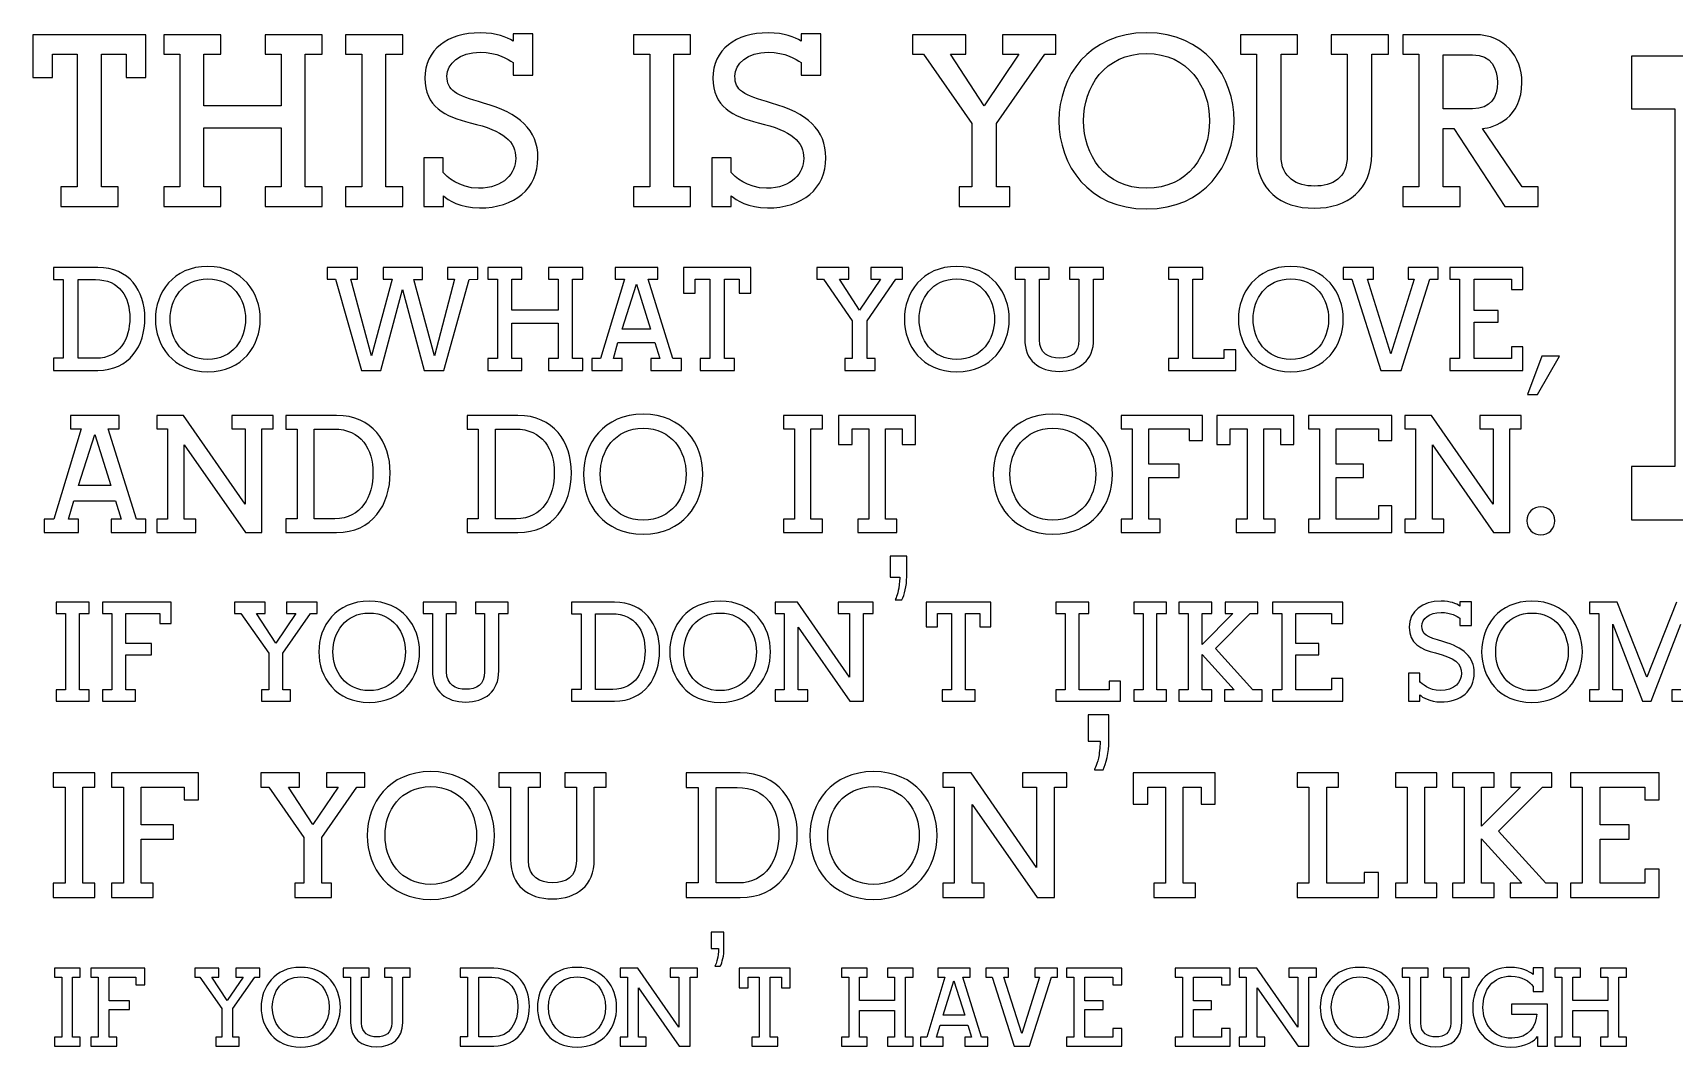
# Model space of a CAD drawing. Extents: x 11 to 200, y 17 to 278.
# Drawn here: x 10.9 to 112.2, y 214.9 to 277.5 of the extents above; entities that cross this region are included whole.
import ezdxf

# ---------------------------------------------------------------- set-up
doc = ezdxf.new("R2010")
doc.units = 0
doc.layers.add('Ebene_1', color=7, linetype='CONTINUOUS')

msp = doc.modelspace()

# ---------------------------------------------------------------- linework, layer by layer
at = {"layer": 'Ebene_1', "color": 7}
for points in [[(40.573091, 275.698622), (40.573091, 274.926885), (41.789998, 274.926885), (41.789998, 277.480326), (40.573091, 277.480326), (40.573091, 277.019986)], [(58.337252, 275.698622), (58.337252, 274.926885), (59.553524, 274.926885), (59.553524, 277.480326), (58.337252, 277.480326), (58.337252, 277.019986)], [(16.211168, 268.03837), (15.186797, 268.03837), (15.186797, 276.218581), (16.701173, 276.218581), (16.701173, 274.778048), (17.903994, 274.778048), (17.903994, 277.420742), (10.940824, 277.420742), (10.940824, 274.778048), (12.158704, 274.778048), (12.158704, 276.218581), (13.672586, 276.218581), (13.672586, 268.03837), (12.677848, 268.03837), (12.677848, 266.82111), (16.211168, 266.82111), (16.211168, 268.03837), (16.211168, 268.03837)], [(27.746437, 268.03837), (27.746437, 276.218581), (28.800442, 276.218581), (28.800442, 277.420742), (25.26679, 277.420742), (25.26679, 276.218581), (26.261204, 276.218581), (26.261204, 273.026436), (21.496414, 273.026436), (21.496414, 276.218581), (22.53568, 276.218581), (22.53568, 277.420742), (19.016933, 277.420742), (19.016933, 276.218581), (20.011347, 276.218581), (20.011347, 268.03837), (19.016933, 268.03837), (19.016933, 266.82111), (22.53568, 266.82111), (22.53568, 268.03837), (21.496414, 268.03837), (21.496414, 271.675156), (26.261204, 271.675156), (26.261204, 268.03837), (25.26679, 268.03837), (25.26679, 266.82111), (28.800442, 266.82111), (28.800442, 268.03837), (27.746437, 268.03837), (27.746437, 268.03837)], [(32.719623, 268.03837), (32.719623, 276.218581), (33.758906, 276.218581), (33.758906, 277.420742), (30.225262, 277.420742), (30.225262, 276.218581), (31.235226, 276.218581), (31.235226, 268.03837), (30.225262, 268.03837), (30.225262, 266.82111), (33.758906, 266.82111), (33.758906, 268.03837), (32.719623, 268.03837), (32.719623, 268.03837)], [(50.483148, 268.03837), (50.483148, 276.218581), (51.523067, 276.218581), (51.523067, 277.420742), (47.988939, 277.420742), (47.988939, 276.218581), (48.998765, 276.218581), (48.998765, 268.03837), (47.988939, 268.03837), (47.988939, 266.82111), (51.523067, 266.82111), (51.523067, 268.03837), (50.483148, 268.03837), (50.483148, 268.03837)], [(68.869961, 268.03837), (68.084255, 268.03837), (68.084255, 266.82111), (71.216322, 266.82111), (71.216322, 268.03837), (70.384613, 268.03837), (70.384613, 271.942808), (73.368196, 276.218581), (74.051385, 276.218581), (74.051385, 277.420742), (70.770516, 277.420742), (70.770516, 276.218581), (71.764609, 276.218581), (69.627446, 273.026436), (67.549232, 276.218581), (68.499298, 276.218581), (68.499298, 277.420742), (65.202519, 277.420742), (65.202519, 276.218581), (65.886202, 276.218581), (68.869961, 271.942808), (68.869961, 268.03837), (68.869961, 268.03837)], [(87.945785, 269.967711), (87.945785, 276.218581), (88.969828, 276.218581), (88.969828, 277.420742), (85.435877, 277.420742), (85.435877, 276.218581), (86.430781, 276.218581), (86.430781, 270.057458)], [(93.541793, 276.218581), (94.566965, 276.218581), (94.566965, 277.420742), (91.033649, 277.420742), (91.033649, 276.218581), (92.028059, 276.218581), (92.028059, 269.967711)], [(99.926048, 277.420742), (95.457094, 277.420742), (95.457094, 276.218581), (96.451998, 276.218581), (96.451998, 268.03837), (95.457094, 268.03837), (95.457094, 266.82111), (98.990093, 266.82111), (98.990093, 268.03837), (97.952115, 268.03837), (97.952115, 271.630424)], [(93.541793, 270.057458), (93.541793, 276.218581), (93.541793, 276.218581)], [(99.762994, 272.848318), (97.952115, 272.848318), (97.952115, 276.18863), (99.762994, 276.18863)], [(124.94152, 250.776953), (116.32778, 250.776953), (116.32778, 272.848812), (119.052812, 272.848812), (119.052812, 276.09398), (109.559421, 276.094156), (109.559421, 272.848812), (112.242402, 272.848812), (112.242402, 250.776953), (109.559421, 250.776953), (109.559421, 247.492133), (128.225528, 247.492133), (128.225528, 253.220715), (124.94152, 253.220715), (124.94152, 250.776953), (124.94152, 250.776953)], [(97.952115, 271.630424), (98.605001, 271.630424), (101.752131, 266.82111), (103.816446, 266.82111), (103.816446, 268.03837), (102.820378, 268.03837), (100.371183, 271.630424)], [(36.252975, 268.928499), (36.252975, 269.819897), (35.065701, 269.819897), (35.065701, 266.82111), (36.267192, 266.82111), (36.267192, 267.489095)], [(54.016818, 268.928499), (54.016818, 269.819897), (52.829191, 269.819897), (52.829191, 266.82111), (54.031387, 266.82111), (54.031387, 267.489095)], [(14.951374, 263.051574), (12.206837, 263.051574), (12.206837, 262.314021), (12.81062, 262.314021), (12.81062, 257.45493), (12.206837, 257.45493), (12.206837, 256.709194), (12.206837, 256.709194)], [(13.734308, 262.314021), (14.800752, 262.314021)], [(14.853637, 257.45493), (13.734308, 257.45493), (13.734308, 262.314021), (13.734308, 262.314021)], [(33.10274, 262.332013), (31.832137, 257.605531), (30.562189, 262.332013), (30.962144, 262.332013), (30.962144, 263.051574), (29.095622, 263.051574), (29.095622, 262.332013), (29.62082, 262.332013), (31.210997, 256.709194), (32.409722, 256.709194), (33.751216, 261.692215), (35.093041, 256.709194), (36.292239, 256.709194), (37.864393, 262.323017), (38.38848, 262.332013), (38.38848, 263.051574), (36.514736, 263.051574), (36.514736, 262.332013), (36.958248, 262.332013), (35.72402, 257.605531), (34.444389, 262.323017), (34.986785, 262.323017), (34.986785, 263.051574), (32.552322, 263.051574), (32.552322, 262.332013), (33.10274, 262.332013), (33.10274, 262.332013)], [(44.234431, 257.436445), (44.234431, 262.332013), (44.864598, 262.332013), (44.864598, 263.051574), (42.749871, 263.051574), (42.749871, 262.332013), (43.345607, 262.332013), (43.345607, 260.421474), (40.49421, 260.421474), (40.49421, 262.332013), (41.11517, 262.332013), (41.11517, 263.051574), (39.011238, 263.051574), (39.011238, 262.332013), (39.605845, 262.332013), (39.605845, 257.436445), (39.011238, 257.436445), (39.011238, 256.709194), (41.11517, 256.709194), (41.11517, 257.436445), (40.49421, 257.436445), (40.49421, 259.613507), (43.345607, 259.613507), (43.345607, 257.436445), (42.749871, 257.436445), (42.749871, 256.709194), (44.864598, 256.709194), (44.864598, 257.436445), (44.234431, 257.436445), (44.234431, 257.436445)], [(50.434677, 257.436445), (48.898047, 262.332013), (49.493007, 262.332013), (49.493007, 263.051574), (46.863895, 263.051574), (46.863895, 262.332013), (47.449013, 262.332013), (45.95708, 257.436445), (45.432993, 257.436445), (45.432993, 256.709194), (47.2982, 256.709194), (47.2982, 257.436445), (46.757004, 257.436445), (47.040531, 258.423305), (49.305858, 258.423305), (49.617079, 257.436445), (49.07553, 257.436445), (49.07553, 256.709194), (50.950085, 256.709194), (50.950085, 257.436445), (50.434677, 257.436445), (50.434677, 257.436445)], [(54.227849, 257.436445), (53.615039, 257.436445), (53.615039, 262.332013), (54.521078, 262.332013), (54.521078, 261.470388), (55.240745, 261.470388), (55.240745, 263.051574), (51.074333, 263.051574), (51.074333, 261.470388), (51.803701, 261.470388), (51.803701, 262.332013), (52.708859, 262.332013), (52.708859, 257.436445), (52.114075, 257.436445), (52.114075, 256.709194), (54.227849, 256.709194), (54.227849, 257.436445), (54.227849, 257.436445)], [(61.497788, 257.436445), (61.026477, 257.436445), (61.026477, 256.709194), (62.901032, 256.709194), (62.901032, 257.436445), (62.40351, 257.436445), (62.40351, 259.773139), (64.188177, 262.332013), (64.597258, 262.332013), (64.597258, 263.051574), (62.634473, 263.051574), (62.634473, 262.332013), (63.230068, 262.332013), (61.950508, 260.421474), (60.706225, 262.332013), (61.274797, 262.332013), (61.274797, 263.051574), (59.302699, 263.051574), (59.302699, 262.332013), (59.711498, 262.332013), (61.497788, 259.773139), (61.497788, 257.436445), (61.497788, 257.436445)], [(73.038137, 258.59211), (73.038137, 262.332013), (73.650771, 262.332013), (73.650771, 263.051574), (71.536397, 263.051574), (71.536397, 262.332013), (72.132309, 262.332013), (72.132309, 258.645309)], [(76.386633, 262.332013), (77.001066, 262.332013), (77.001066, 263.051574), (74.886516, 263.051574), (74.886516, 262.332013), (75.480946, 262.332013), (75.480946, 258.59211)], [(76.386633, 258.645309), (76.386633, 262.332013), (76.386633, 262.332013)], [(84.420688, 257.436445), (82.510114, 257.436445), (82.510114, 262.332013), (83.115022, 262.332013), (83.115022, 263.051574), (81.00901, 263.051574), (81.00901, 262.332013), (81.604428, 262.332013), (81.604428, 257.436445), (81.00901, 257.436445), (81.00901, 256.709194), (85.148857, 256.709194), (85.148857, 257.979158), (84.420688, 257.979158), (84.420688, 257.436445), (84.420688, 257.436445)], [(96.165825, 262.332013), (94.726103, 257.739446), (93.278868, 262.332013), (93.651648, 262.332013), (93.651648, 263.051574), (91.786088, 263.051574), (91.786088, 262.332013), (92.310175, 262.332013), (94.104615, 256.709194), (95.348086, 256.709194), (97.133529, 262.332013), (97.649079, 262.332013), (97.649079, 263.051574), (95.78419, 263.051574), (95.78419, 262.332013), (96.165825, 262.332013), (96.165825, 262.332013)], [(98.369451, 256.709194), (102.872271, 256.709194), (102.872271, 258.156288), (102.154051, 258.156288), (102.154051, 257.436445), (99.870062, 257.436445), (99.870062, 259.683922), (101.345131, 259.683922), (101.345131, 260.404259), (99.870062, 260.404259), (99.870062, 262.332013), (102.154051, 262.332013), (102.154051, 261.692215), (102.872271, 261.692215), (102.872271, 263.051574), (98.369451, 263.051574), (98.369451, 262.332013), (98.964516, 262.332013), (98.964516, 257.436445), (98.369451, 257.436445), (98.369451, 256.709194), (98.369451, 256.709194)], [(49.048507, 259.249088), (47.2982, 259.249088), (48.177534, 262.020969), (49.048507, 259.249088), (49.048507, 259.249088)], [(104.025043, 257.583906), (103.149766, 255.210876), (103.770267, 255.210876), (105.116361, 257.583906), (104.025043, 257.583906)], [(12.206837, 256.709194), (14.951374, 256.709194)], [(17.332462, 247.53108), (15.581188, 253.107297), (16.259464, 253.107297), (16.259464, 253.927012), (13.263953, 253.927012), (13.263953, 253.107297), (13.931589, 253.107297), (12.23156, 247.53108), (11.63514, 247.53108), (11.63514, 246.702087), (13.759684, 246.702087), (13.759684, 247.53108), (13.142474, 247.53108), (13.466469, 248.654854), (16.046305, 248.654854), (16.400751, 247.53108), (15.784036, 247.53108), (15.784036, 246.702087), (17.918726, 246.702087), (17.918726, 247.53108), (17.332462, 247.53108), (17.332462, 247.53108)], [(20.99577, 247.53108), (20.286552, 247.53108), (20.286552, 252.104985), (24.061352, 246.702087), (25.073609, 246.702087), (25.073609, 253.107297), (25.771368, 253.107297), (25.771368, 253.927012), (23.211666, 253.927012), (23.211666, 253.107297), (24.031063, 253.107297), (24.031063, 248.4525), (20.236126, 253.927012), (18.596839, 253.927012), (18.596839, 253.107297), (19.254649, 253.107297), (19.254649, 247.53108), (18.596839, 247.53108), (18.596839, 246.702087), (20.99577, 246.702087), (20.99577, 247.53108), (20.99577, 247.53108)], [(29.677469, 253.927012), (26.550492, 253.927012), (26.550492, 253.086801), (27.238917, 253.086801), (27.238917, 247.551894), (26.550492, 247.551894), (26.550492, 246.702087), (26.550492, 246.702087)], [(40.862863, 253.927012), (37.735911, 253.927012), (37.735911, 253.086801), (38.423017, 253.086801), (38.423017, 247.551894), (37.735911, 247.551894), (37.735911, 246.702087), (37.735911, 246.702087)], [(58.947945, 247.53108), (58.947945, 253.107297), (59.656958, 253.107297), (59.656958, 253.927012), (57.247909, 253.927012), (57.247909, 253.107297), (57.936814, 253.107297), (57.936814, 247.53108), (57.247909, 247.53108), (57.247909, 246.702087), (59.656958, 246.702087), (59.656958, 247.53108), (58.947945, 247.53108), (58.947945, 247.53108)], [(64.240529, 247.53108), (63.542629, 247.53108), (63.542629, 253.107297), (64.574363, 253.107297), (64.574363, 252.125622), (65.394077, 252.125622), (65.394077, 253.927012), (60.648264, 253.927012), (60.648264, 252.125622), (61.477856, 252.125622), (61.477856, 253.107297), (62.509872, 253.107297), (62.509872, 247.53108), (61.832256, 247.53108), (61.832256, 246.702087), (64.240529, 246.702087), (64.240529, 247.53108), (64.240529, 247.53108)], [(78.076333, 246.702087), (80.484782, 246.702087), (80.484782, 247.53108), (79.785541, 247.53108), (79.785541, 250.091823), (81.668457, 250.091823), (81.668457, 250.911502), (79.785541, 250.911502), (79.785541, 253.107297), (82.275517, 253.107297), (82.275517, 252.378564), (83.105533, 252.378564), (83.105533, 253.927012), (78.076333, 253.927012), (78.076333, 253.107297), (78.754301, 253.107297), (78.754301, 247.53108), (78.076333, 247.53108), (78.076333, 246.702087), (78.076333, 246.702087)], [(87.577943, 247.53108), (86.879514, 247.53108), (86.879514, 253.107297), (87.911918, 253.107297), (87.911918, 252.125622), (88.731985, 252.125622), (88.731985, 253.927012), (83.986031, 253.927012), (83.986031, 252.125622), (84.815376, 252.125622), (84.815376, 253.107297), (85.847921, 253.107297), (85.847921, 247.53108), (85.169494, 247.53108), (85.169494, 246.702087), (87.577943, 246.702087), (87.577943, 247.53108), (87.577943, 247.53108)], [(89.642223, 246.702087), (94.772917, 246.702087), (94.772917, 248.350689), (93.953343, 248.350689), (93.953343, 247.53108), (91.352066, 247.53108), (91.352066, 250.091823), (93.032135, 250.091823), (93.032135, 250.911502), (91.352066, 250.911502), (91.352066, 253.107297), (93.953343, 253.107297), (93.953343, 252.378564), (94.772917, 252.378564), (94.772917, 253.927012), (89.642223, 253.927012), (89.642223, 253.107297), (90.320191, 253.107297), (90.320191, 247.53108), (89.642223, 247.53108), (89.642223, 246.702087), (89.642223, 246.702087)], [(97.990462, 247.53108), (97.282543, 247.53108), (97.282543, 252.104985), (101.057018, 246.702087), (102.069243, 246.702087), (102.069243, 253.107297), (102.767002, 253.107297), (102.767002, 253.927012), (100.206506, 253.927012), (100.206506, 253.107297), (101.025762, 253.107297), (101.025762, 248.4525), (97.23146, 253.927012), (95.59249, 253.927012), (95.59249, 253.107297), (96.249786, 253.107297), (96.249786, 247.53108), (95.59249, 247.53108), (95.59249, 246.702087), (97.990462, 246.702087), (97.990462, 247.53108), (97.990462, 247.53108)], [(15.753746, 249.595747), (13.759684, 249.595747), (14.761135, 252.753002), (15.753746, 249.595747), (15.753746, 249.595747)], [(28.291119, 253.086801), (29.505729, 253.086801)], [(29.565977, 247.551894), (28.291119, 247.551894), (28.291119, 253.086801), (28.291119, 253.086801)], [(39.475882, 253.086801), (40.69032, 253.086801)], [(40.751209, 247.551894), (39.475882, 247.551894), (39.475882, 253.086801), (39.475882, 253.086801)], [(26.550492, 246.702087), (29.677469, 246.702087)], [(37.735911, 246.702087), (40.862863, 246.702087)], [(64.854327, 243.974057), (64.854327, 245.242364), (63.84122, 245.242364), (63.84122, 243.949468), (63.84122, 243.949468)], [(63.84122, 243.949468), (64.42669, 243.949468)], [(13.817151, 237.000557), (13.817151, 241.70626), (14.415201, 241.70626), (14.415201, 242.397952), (12.382834, 242.397952), (12.382834, 241.70626), (12.963697, 241.70626), (12.963697, 237.000557), (12.382834, 237.000557), (12.382834, 236.300858), (14.415201, 236.300858), (14.415201, 237.000557), (13.817151, 237.000557), (13.817151, 237.000557)], [(15.234768, 236.300858), (17.267466, 236.300858), (17.267466, 237.000557), (16.677925, 237.000557), (16.677925, 239.16111), (18.266131, 239.16111), (18.266131, 239.853013), (16.677925, 239.853013), (16.677925, 241.70626), (18.778237, 241.70626), (18.778237, 241.09151), (19.479104, 241.09151), (19.479104, 242.397952), (15.234768, 242.397952), (15.234768, 241.70626), (15.80728, 241.70626), (15.80728, 237.000557), (15.234768, 237.000557), (15.234768, 236.300858), (15.234768, 236.300858)], [(25.493214, 237.000557), (25.040536, 237.000557), (25.040536, 236.300858), (26.842236, 236.300858), (26.842236, 237.000557), (26.364346, 237.000557), (26.364346, 239.247082), (28.079759, 241.70626), (28.473174, 241.70626), (28.473174, 242.397952), (26.585692, 242.397952), (26.585692, 241.70626), (27.158043, 241.70626), (25.928697, 239.870017), (24.73308, 241.70626), (25.279565, 241.70626), (25.279565, 242.397952), (23.383564, 242.397952), (23.383564, 241.70626), (23.776484, 241.70626), (25.493214, 239.247082), (25.493214, 237.000557), (25.493214, 237.000557)], [(36.464641, 238.110714), (36.464641, 241.70626), (37.054662, 241.70626), (37.054662, 242.397952), (35.021992, 242.397952), (35.021992, 241.70626), (35.594656, 241.70626), (35.594656, 238.161655)], [(39.684585, 241.70626), (40.2745, 241.70626), (40.2745, 242.397952), (38.242253, 242.397952), (38.242253, 241.70626), (38.813471, 241.70626), (38.813471, 238.110714)], [(46.81754, 242.397952), (44.178621, 242.397952), (44.178621, 241.68908), (44.759153, 241.68908), (44.759153, 237.017914), (44.178621, 237.017914), (44.178621, 236.300858), (44.178621, 236.300858)], [(58.755399, 237.000557), (58.157688, 237.000557), (58.157688, 240.860475), (61.342954, 236.300858), (62.196394, 236.300858), (62.196394, 241.70626), (62.785921, 241.70626), (62.785921, 242.397952), (60.625368, 242.397952), (60.625368, 241.70626), (61.31773, 241.70626), (61.31773, 237.777727), (58.115284, 242.397952), (56.731548, 242.397952), (56.731548, 241.70626), (57.286715, 241.70626), (57.286715, 237.000557), (56.731548, 237.000557), (56.731548, 236.300858), (58.755399, 236.300858), (58.755399, 237.000557), (58.755399, 237.000557)], [(64.146232, 242.558571), (64.561275, 242.558571)], [(69.076054, 237.000557), (68.486527, 237.000557), (68.486527, 241.70626), (69.357148, 241.70626), (69.357148, 240.877867), (70.049509, 240.877867), (70.049509, 242.397952), (66.045023, 242.397952), (66.045023, 240.877867), (66.744087, 240.877867), (66.744087, 241.70626), (67.616189, 241.70626), (67.616189, 237.000557), (67.043525, 237.000557), (67.043525, 236.300858), (69.076054, 236.300858), (69.076054, 237.000557), (69.076054, 237.000557)], [(77.335711, 237.000557), (75.500138, 237.000557), (75.500138, 241.70626), (76.079822, 241.70626), (76.079822, 242.397952), (74.056959, 242.397952), (74.056959, 241.70626), (74.628494, 241.70626), (74.628494, 237.000557), (74.056959, 237.000557), (74.056959, 236.300858), (78.036398, 236.300858), (78.036398, 237.521363), (77.335711, 237.521363), (77.335711, 237.000557), (77.335711, 237.000557)], [(80.290754, 237.000557), (80.290754, 241.70626), (80.889312, 241.70626), (80.889312, 242.397952), (78.855971, 242.397952), (78.855971, 241.70626), (79.43682, 241.70626), (79.43682, 237.000557), (78.855971, 237.000557), (78.855971, 236.300858), (80.889312, 236.300858), (80.889312, 237.000557), (80.290754, 237.000557), (80.290754, 237.000557)], [(86.208778, 237.000557), (83.902669, 239.553892), (86.046218, 241.70626), (86.507898, 241.70626), (86.507898, 242.397952), (84.50024, 242.397952), (84.50024, 241.70626), (84.970281, 241.70626), (83.074135, 239.80126), (83.074135, 241.70626), (83.680666, 241.70626), (83.680666, 242.397952), (81.648278, 242.397952), (81.648278, 241.70626), (82.220836, 241.70626), (82.220836, 237.000557), (81.648278, 237.000557), (81.648278, 236.300858), (83.680666, 236.300858), (83.680666, 237.000557), (83.074135, 237.000557), (83.074135, 239.178466), (85.04768, 237.000557), (84.466338, 237.000557), (84.466338, 236.300858), (86.79012, 236.300858), (86.79012, 237.000557), (86.208778, 237.000557), (86.208778, 237.000557)], [(87.421733, 236.300858), (91.751058, 236.300858), (91.751058, 237.69246), (91.058202, 237.69246), (91.058202, 237.000557), (88.864912, 237.000557), (88.864912, 239.16111), (90.282832, 239.16111), (90.282832, 239.853013), (88.864912, 239.853013), (88.864912, 241.70626), (91.058202, 241.70626), (91.058202, 241.09151), (91.751058, 241.09151), (91.751058, 242.397952), (87.421733, 242.397952), (87.421733, 241.70626), (87.993092, 241.70626), (87.993092, 237.000557), (87.421733, 237.000557), (87.421733, 236.300858), (87.421733, 236.300858)], [(98.986495, 241.40714), (98.986495, 240.962993), (99.686229, 240.962993), (99.686229, 242.432171), (98.986495, 242.432171), (98.986495, 242.167094)], [(112.342414, 242.397952), (110.515202, 237.786405), (108.687636, 242.397952), (106.97924, 242.397952), (106.97924, 241.714762), (107.552256, 241.714762), (107.552256, 237.000557), (106.97924, 237.000557), (106.97924, 236.300858), (109.003302, 236.300858), (109.003302, 237.000557), (108.422101, 237.000557), (108.422101, 241.047942), (110.249807, 236.300858), (110.779291, 236.300858), (112.60735, 241.047942)], [(39.684585, 238.161655), (39.684585, 241.70626), (39.684585, 241.70626)], [(45.647976, 241.68908), (46.672196, 241.68908)], [(46.723913, 237.017914), (45.647976, 237.017914), (45.647976, 241.68908), (45.647976, 241.68908)], [(96.500963, 237.512509), (96.500963, 238.025589), (95.818091, 238.025589), (95.818091, 236.300858), (96.509113, 236.300858), (96.509113, 236.684892)], [(112.60735, 237.000557), (112.051831, 237.000557), (112.051831, 236.300858), (114.075365, 236.300858)], [(44.178621, 236.300858), (46.81754, 236.300858)], [(77.331266, 233.853286), (77.331266, 235.45345), (76.054775, 235.45345), (76.054775, 233.822206), (76.054775, 233.822206)], [(76.054775, 233.822206), (76.794126, 233.822206)], [(76.43835, 232.06696), (76.962613, 232.06696)], [(14.015899, 225.054549), (14.015899, 230.991376), (14.769976, 230.991376), (14.769976, 231.863972), (12.205856, 231.863972), (12.205856, 230.991376), (12.938322, 230.991376), (12.938322, 225.054549), (12.205856, 225.054549), (12.205856, 224.170982), (14.769976, 224.170982), (14.769976, 225.054549), (14.015899, 225.054549), (14.015899, 225.054549)], [(15.804172, 224.170982), (18.36911, 224.170982), (18.36911, 225.054549), (17.625349, 225.054549), (17.625349, 227.780252), (19.629394, 227.780252), (19.629394, 228.653518), (17.625349, 228.653518), (17.625349, 230.991376), (20.276075, 230.991376), (20.276075, 230.215688), (21.158997, 230.215688), (21.158997, 231.863972), (15.804172, 231.863972), (15.804172, 230.991376), (16.526488, 230.991376), (16.526488, 225.054549), (15.804172, 225.054549), (15.804172, 224.170982), (15.804172, 224.170982)], [(27.669983, 225.054549), (27.098614, 225.054549), (27.098614, 224.170982), (29.372626, 224.170982), (29.372626, 225.054549), (28.768678, 225.054549), (28.768678, 227.887461), (30.934479, 230.991376), (31.430372, 230.991376), (31.430372, 231.863972), (29.049288, 231.863972), (29.049288, 230.991376), (29.770948, 230.991376), (28.2199, 228.674332), (26.710438, 230.991376), (27.400997, 230.991376), (27.400997, 231.863972), (25.008614, 231.863972), (25.008614, 230.991376), (25.504019, 230.991376), (27.669983, 227.887461), (27.669983, 225.054549), (27.669983, 225.054549)], [(41.513809, 226.454654), (41.513809, 230.991376), (42.257429, 230.991376), (42.257429, 231.863972), (39.692452, 231.863972), (39.692452, 230.991376), (40.414765, 230.991376), (40.414765, 226.519777)], [(45.575586, 230.991376), (46.319524, 230.991376), (46.319524, 231.863972), (43.755394, 231.863972), (43.755394, 230.991376), (44.477213, 230.991376), (44.477213, 226.454654)], [(45.575586, 226.519777), (45.575586, 230.991376), (45.575586, 230.991376)], [(54.57523, 231.863972), (51.245572, 231.863972), (51.245572, 230.969927), (51.978715, 230.969927), (51.978715, 225.075998), (51.245572, 225.075998), (51.245572, 224.170982), (51.245572, 224.170982)], [(53.099313, 230.969927), (54.391715, 230.969927)], [(54.45719, 225.075998), (53.099313, 225.075998), (53.099313, 230.969927), (53.099313, 230.969927)], [(69.637288, 225.054549), (68.882873, 225.054549), (68.882873, 229.924752), (72.902106, 224.170982), (73.979701, 224.170982), (73.979701, 230.991376), (74.723286, 230.991376), (74.723286, 231.863972), (71.996913, 231.863972), (71.996913, 230.991376), (72.869368, 230.991376), (72.869368, 226.03439), (68.829357, 231.863972), (67.08413, 231.863972), (67.08413, 230.991376), (67.784182, 230.991376), (67.784182, 225.054549), (67.08413, 225.054549), (67.08413, 224.170982), (69.637288, 224.170982), (69.637288, 225.054549), (69.637288, 225.054549)], [(82.659092, 225.054549), (81.916142, 225.054549), (81.916142, 230.991376), (83.014833, 230.991376), (83.014833, 229.946554), (83.887465, 229.946554), (83.887465, 231.863972), (78.833535, 231.863972), (78.833535, 229.946554), (79.71809, 229.946554), (79.71809, 230.991376), (80.816287, 230.991376), (80.816287, 225.054549), (80.094821, 225.054549), (80.094821, 224.170982), (82.659092, 224.170982), (82.659092, 225.054549), (82.659092, 225.054549)], [(93.081241, 225.054549), (90.763174, 225.054549), (90.763174, 230.991376), (91.497305, 230.991376), (91.497305, 231.863972), (88.943158, 231.863972), (88.943158, 230.991376), (89.665647, 230.991376), (89.665647, 225.054549), (88.943158, 225.054549), (88.943158, 224.170982), (93.964526, 224.170982), (93.964526, 225.711845), (93.081241, 225.711845), (93.081241, 225.054549), (93.081241, 225.054549)], [(96.808409, 225.054549), (96.808409, 230.991376), (97.562966, 230.991376), (97.562966, 231.863972), (94.998518, 231.863972), (94.998518, 230.991376), (95.730991, 230.991376), (95.730991, 225.054549), (94.998518, 225.054549), (94.998518, 224.170982), (97.562966, 224.170982), (97.562966, 225.054549), (96.808409, 225.054549), (96.808409, 225.054549)], [(104.274528, 225.054549), (101.366086, 228.275657), (104.070199, 230.991376), (104.652035, 230.991376), (104.652035, 231.863972), (102.119867, 231.863972), (102.119867, 230.991376), (102.71331, 230.991376), (100.320912, 228.588501), (100.320912, 230.991376), (101.085346, 230.991376), (101.085346, 231.863972), (98.522168, 231.863972), (98.522168, 230.991376), (99.243352, 230.991376), (99.243352, 225.054549), (98.522168, 225.054549), (98.522168, 224.170982), (101.085346, 224.170982), (101.085346, 225.054549), (100.320912, 225.054549), (100.320912, 227.801665), (102.810218, 225.054549), (102.07711, 225.054549), (102.07711, 224.170982), (105.007776, 224.170982), (105.007776, 225.054549), (104.274528, 225.054549), (104.274528, 225.054549)], [(105.805089, 224.170982), (111.268135, 224.170982), (111.268135, 225.926969), (110.395187, 225.926969), (110.395187, 225.054549), (107.625634, 225.054549), (107.625634, 227.780252), (109.415346, 227.780252), (109.415346, 228.653518), (107.625634, 228.653518), (107.625634, 230.991376), (110.395187, 230.991376), (110.395187, 230.215688), (111.268135, 230.215688), (111.268135, 231.863972), (105.805089, 231.863972), (105.805089, 230.991376), (106.527402, 230.991376), (106.527402, 225.054549), (105.805089, 225.054549), (105.805089, 224.170982), (105.805089, 224.170982)], [(51.245572, 224.170982), (54.57523, 224.170982)], [(53.580502, 221.051051), (53.580502, 222.048212), (52.78453, 222.048212), (52.78453, 221.031719), (52.78453, 221.031719)], [(52.78453, 221.031719), (53.244234, 221.031719)], [(13.396072, 215.560312), (13.396072, 219.267336), (13.866755, 219.267336), (13.866755, 219.812025), (12.269871, 219.812025), (12.269871, 219.267336), (12.726472, 219.267336), (12.726472, 215.560312), (12.269871, 215.560312), (12.269871, 215.00959), (13.866755, 215.00959), (13.866755, 215.560312), (13.396072, 215.560312), (13.396072, 215.560312)], [(14.517034, 215.00959), (16.114412, 215.00959), (16.114412, 215.560312), (15.650111, 215.560312), (15.650111, 217.257737), (16.901396, 217.257737), (16.901396, 217.802109), (15.650111, 217.802109), (15.650111, 219.267336), (17.3043, 219.267336), (17.3043, 218.781102), (17.856189, 218.781102), (17.856189, 219.812025), (14.517034, 219.812025), (14.517034, 219.267336), (14.967419, 219.267336), (14.967419, 215.560312), (14.517034, 215.560312), (14.517034, 215.00959), (14.517034, 215.00959)], [(22.596587, 215.560312), (22.234115, 215.560312), (22.234115, 215.00959), (23.660572, 215.00959), (23.660572, 215.560312), (23.279773, 215.560312), (23.279773, 217.32928), (24.631575, 219.267336), (24.939035, 219.267336), (24.939035, 219.812025), (23.458056, 219.812025), (23.458056, 219.267336), (23.908113, 219.267336), (22.938753, 217.820735), (21.992963, 219.267336), (22.422879, 219.267336), (22.422879, 219.812025), (20.935685, 219.812025), (20.935685, 219.267336), (21.243145, 219.267336), (22.596587, 217.32928), (22.596587, 215.560312), (22.596587, 215.560312)], [(31.22671, 216.432414), (31.22671, 219.267336), (31.691668, 219.267336), (31.691668, 219.812025), (30.093799, 219.812025), (30.093799, 219.267336), (30.544508, 219.267336), (30.544508, 216.472877)], [(33.762505, 219.267336), (34.226302, 219.267336), (34.226302, 219.812025), (32.628924, 219.812025), (32.628924, 219.267336), (33.08048, 219.267336), (33.08048, 216.432414)], [(39.378939, 219.812025), (37.304182, 219.812025), (37.304182, 219.253436), (37.76177, 219.253436), (37.76177, 215.574211), (37.304182, 215.574211), (37.304182, 215.00959), (37.304182, 215.00959)], [(48.775598, 215.560312), (48.303264, 215.560312), (48.303264, 218.601185), (50.819769, 215.00959), (51.489024, 215.00959), (51.489024, 219.267336), (51.952362, 219.267336), (51.952362, 219.812025), (50.252996, 219.812025), (50.252996, 219.267336), (50.798955, 219.267336), (50.798955, 216.173122), (48.269397, 219.812025), (47.183441, 219.812025), (47.183441, 219.267336), (47.620427, 219.267336), (47.620427, 215.560312), (47.183441, 215.560312), (47.183441, 215.00959), (48.775598, 215.00959), (48.775598, 215.560312), (48.775598, 215.560312)], [(53.024701, 219.93659), (53.350491, 219.93659)], [(56.902963, 215.560312), (56.435709, 215.560312), (56.435709, 219.267336), (57.126589, 219.267336), (57.126589, 218.614274), (57.670925, 218.614274), (57.670925, 219.812025), (54.51434, 219.812025), (54.51434, 218.614274), (55.065414, 218.614274), (55.065414, 219.267336), (55.752837, 219.267336), (55.752837, 215.560312), (55.301317, 215.560312), (55.301317, 215.00959), (56.902963, 215.00959), (56.902963, 215.560312), (56.902963, 215.560312)], [(64.779327, 215.560312), (64.779327, 219.267336), (65.256247, 219.267336), (65.256247, 219.812025), (63.658375, 219.812025), (63.658375, 219.267336), (64.109578, 219.267336), (64.109578, 217.813574), (61.945251, 217.813574), (61.945251, 219.267336), (62.41755, 219.267336), (62.41755, 219.812025), (60.826734, 219.812025), (60.826734, 219.267336), (61.276773, 219.267336), (61.276773, 215.560312), (60.826734, 215.560312), (60.826734, 215.00959), (62.41755, 215.00959), (62.41755, 215.560312), (61.945251, 215.560312), (61.945251, 217.206831), (64.109578, 217.206831), (64.109578, 215.560312), (63.658375, 215.560312), (63.658375, 215.00959), (65.256247, 215.00959), (65.256247, 215.560312), (64.779327, 215.560312), (64.779327, 215.560312)], [(69.472576, 215.560312), (68.313631, 219.267336), (68.763176, 219.267336), (68.763176, 219.812025), (66.771921, 219.812025), (66.771921, 219.267336), (67.214128, 219.267336), (66.089226, 215.560312), (65.694326, 215.560312), (65.694326, 215.00959), (67.100675, 215.00959), (67.100675, 215.560312), (66.6917, 215.560312), (66.906824, 216.306684), (68.623546, 216.306684), (68.857015, 215.560312), (68.448533, 215.560312), (68.448533, 215.00959), (69.86222, 215.00959), (69.86222, 215.560312), (69.472576, 215.560312), (69.472576, 215.560312)], [(73.045686, 219.267336), (71.952393, 215.78937), (70.852185, 219.267336), (71.13349, 219.267336), (71.13349, 219.812025), (69.727141, 219.812025), (69.727141, 219.267336), (70.12204, 219.267336), (71.478436, 215.00959), (72.426491, 215.00959), (73.775195, 219.267336), (74.163216, 219.267336), (74.163216, 219.812025), (72.758031, 219.812025), (72.758031, 219.267336), (73.045686, 219.267336), (73.045686, 219.267336)], [(74.71362, 215.00959), (78.119901, 215.00959), (78.119901, 216.104365), (77.575706, 216.104365), (77.575706, 215.560312), (75.845895, 215.560312), (75.845895, 217.257737), (76.962895, 217.257737), (76.962895, 217.802109), (75.845895, 217.802109), (75.845895, 219.267336), (77.575706, 219.267336), (77.575706, 218.781102), (78.119901, 218.781102), (78.119901, 219.812025), (74.71362, 219.812025), (74.71362, 219.267336), (75.163835, 219.267336), (75.163835, 215.560312), (74.71362, 215.560312), (74.71362, 215.00959), (74.71362, 215.00959)], [(81.410753, 215.00959), (84.817669, 215.00959), (84.817669, 216.104365), (84.273156, 216.104365), (84.273156, 215.560312), (82.543663, 215.560312), (82.543663, 217.257737), (83.660875, 217.257737), (83.660875, 217.802109), (82.543663, 217.802109), (82.543663, 219.267336), (84.273156, 219.267336), (84.273156, 218.781102), (84.817669, 218.781102), (84.817669, 219.812025), (81.410753, 219.812025), (81.410753, 219.267336), (81.860968, 219.267336), (81.860968, 215.560312), (81.410753, 215.560312), (81.410753, 215.00959), (81.410753, 215.00959)], [(86.947953, 215.560312), (86.476465, 215.560312), (86.476465, 218.601185), (88.993429, 215.00959), (89.661872, 215.00959), (89.661872, 219.267336), (90.125034, 219.267336), (90.125034, 219.812025), (88.426303, 219.812025), (88.426303, 219.267336), (88.972156, 219.267336), (88.972156, 216.173122), (86.44274, 219.812025), (85.356819, 219.812025), (85.356819, 219.267336), (85.7931, 219.267336), (85.7931, 215.560312), (85.356819, 215.560312), (85.356819, 215.00959), (86.947953, 215.00959), (86.947953, 215.560312), (86.947953, 215.560312)], [(96.561853, 216.432414), (96.561853, 219.267336), (97.02632, 219.267336), (97.02632, 219.812025), (95.428625, 219.812025), (95.428625, 219.267336), (95.878487, 219.267336), (95.878487, 216.472877)], [(99.097161, 219.267336), (99.56064, 219.267336), (99.56064, 219.812025), (97.963615, 219.812025), (97.963615, 219.267336), (98.414642, 219.267336), (98.414642, 216.432414)], [(103.50325, 218.682889), (103.50325, 218.372303), (104.120293, 218.372303), (104.120293, 219.848537), (103.50325, 219.848537), (103.50325, 219.425486)], [(108.782428, 215.560312), (108.782428, 219.267336), (109.258678, 219.267336), (109.258678, 219.812025), (107.660312, 219.812025), (107.660312, 219.267336), (108.113173, 219.267336), (108.113173, 217.813574), (105.948035, 217.813574), (105.948035, 219.267336), (106.420828, 219.267336), (106.420828, 219.812025), (104.8292, 219.812025), (104.8292, 219.267336), (105.279239, 219.267336), (105.279239, 215.560312), (104.8292, 215.560312), (104.8292, 215.00959), (106.420828, 215.00959), (106.420828, 215.560312), (105.948035, 215.560312), (105.948035, 217.206831), (108.113173, 217.206831), (108.113173, 215.560312), (107.660312, 215.560312), (107.660312, 215.00959), (109.258678, 215.00959), (109.258678, 215.560312), (108.782428, 215.560312), (108.782428, 215.560312)], [(33.762505, 216.472877), (33.762505, 219.267336), (33.762505, 219.267336)], [(38.45773, 219.253436), (39.264498, 219.253436)], [(39.304467, 215.574211), (38.45773, 215.574211), (38.45773, 219.253436), (38.45773, 219.253436)], [(68.428566, 216.926373), (67.100675, 216.926373), (67.767637, 219.030939), (68.428566, 216.926373), (68.428566, 216.926373)], [(99.097161, 216.472877), (99.097161, 219.267336), (99.097161, 219.267336)], [(103.772701, 215.597494), (103.772701, 215.004828), (104.380608, 215.004828), (104.380608, 217.601695), (102.16093, 217.601695), (102.16093, 216.988215), (103.725746, 216.988215)], [(37.304182, 215.00959), (39.378939, 215.00959)]]:
    msp.add_lwpolyline(points, dxfattribs=at)
for points in [[(38.53894, 277.539275), (36.55012, 277.539275), (35.124474, 276.499992), (35.124474, 274.734021)], [(40.573091, 277.019986), (40.15759, 277.28718), (39.563794, 277.539275), (38.53894, 277.539275)], [(56.303276, 277.539275), (54.313116, 277.539275), (52.888952, 276.499992), (52.888952, 274.734021)], [(58.337252, 277.019986), (57.921609, 277.28718), (57.327461, 277.539275), (56.303276, 277.539275)], [(79.647358, 277.539275), (76.054775, 277.539275), (74.243437, 274.822569), (74.243437, 272.106039)], [(85.051631, 272.106039), (85.051631, 274.822569), (83.239941, 277.539275), (79.647358, 277.539275)], [(102.805808, 274.481221), (102.805808, 276.069462), (101.722674, 277.420742), (99.926048, 277.420742)], [(36.490183, 274.867124), (36.490183, 275.623974), (37.262096, 276.33729), (38.53894, 276.33729)], [(38.53894, 276.33729), (39.593251, 276.33729), (40.24582, 275.921754), (40.573091, 275.698622)], [(54.253531, 274.867124), (54.253531, 275.623974), (55.025621, 276.33729), (56.303276, 276.33729)], [(56.303276, 276.33729), (57.357094, 276.33729), (58.010297, 275.921754), (58.337252, 275.698622)], [(75.758124, 272.106039), (75.758124, 274.184429), (77.064248, 276.262784), (79.647358, 276.262784)], [(79.647358, 276.262784), (82.230785, 276.262784), (83.537086, 274.184429), (83.537086, 272.106039)], [(99.762994, 276.18863), (100.935874, 276.18863), (101.291615, 275.29836), (101.291615, 274.481221)], [(35.124474, 274.734021), (35.124474, 273.01169), (36.371967, 272.358486), (37.929763, 271.987364)], [(38.746831, 273.204589), (36.995572, 273.694385), (36.490183, 273.991565), (36.490183, 274.867124)], [(52.888952, 274.734021), (52.888952, 273.01169), (54.135351, 272.358486), (55.693253, 271.987364)], [(56.511027, 273.204589), (54.759097, 273.694385), (54.253531, 273.991565), (54.253531, 274.867124)], [(101.291615, 274.481221), (101.291615, 273.575358), (100.891671, 272.848318), (99.762994, 272.848318)], [(100.371183, 271.630424), (101.128561, 271.690184), (102.805808, 272.269234), (102.805808, 274.481221)], [(42.102207, 269.834467), (42.102207, 271.556587), (40.944249, 272.580807), (38.746831, 273.204589)], [(59.865203, 269.834467), (59.865203, 271.556587), (58.707915, 272.580807), (56.511027, 273.204589)], [(37.929763, 271.987364), (40.023993, 271.482751), (40.736004, 270.828912), (40.736004, 269.775236)], [(55.693253, 271.987364), (57.787201, 271.482751), (58.500482, 270.828912), (58.500482, 269.775236)], [(74.243437, 272.106039), (74.243437, 269.38965), (76.054775, 266.672132), (79.647358, 266.672132)], [(79.647358, 267.949293), (77.064248, 267.949293), (75.758124, 270.027684), (75.758124, 272.106039)], [(79.647358, 266.672132), (83.239941, 266.672132), (85.051631, 269.38965), (85.051631, 272.106039)], [(83.537086, 272.106039), (83.537086, 270.027684), (82.230785, 267.949293), (79.647358, 267.949293)], [(40.736004, 269.775236), (40.736004, 268.913894), (40.023993, 267.949293), (38.43547, 267.949293)], [(38.493749, 266.73221), (40.66185, 266.73221), (42.102207, 267.919131), (42.102207, 269.834467)], [(58.500482, 269.775236), (58.500482, 268.913894), (57.787201, 267.949293), (56.199136, 267.949293)], [(56.258262, 266.73221), (58.42534, 266.73221), (59.865203, 267.919131), (59.865203, 269.834467)], [(86.430781, 270.057458), (86.430781, 267.8448), (87.915834, 266.716829), (89.994048, 266.716829)], [(89.994048, 268.082714), (88.940548, 268.082714), (87.945785, 268.572722), (87.945785, 269.967711)], [(89.994048, 266.716829), (92.057868, 266.716829), (93.541793, 267.8448), (93.541793, 270.057458)], [(92.028059, 269.967711), (92.028059, 268.572722), (91.152041, 268.082714), (89.994048, 268.082714)], [(38.43547, 267.949293), (37.247879, 267.949293), (36.445838, 268.691749), (36.252975, 268.928499)], [(56.199136, 267.949293), (55.011369, 267.949293), (54.209152, 268.691749), (54.016818, 268.928499)], [(36.267192, 267.489095), (36.55012, 267.221407), (37.321503, 266.73221), (38.493749, 266.73221)], [(54.031387, 267.489095), (54.313116, 267.221407), (55.085205, 266.73221), (56.258262, 266.73221)], [(14.800752, 262.314021), (16.301702, 262.314021), (16.923988, 261.213002), (16.923988, 259.942402)], [(17.856513, 259.942402), (17.856513, 261.63002), (16.887644, 263.051574), (14.951374, 263.051574)], [(21.738222, 263.12227), (19.588793, 263.12227), (18.504665, 261.496741), (18.504665, 259.871211)], [(19.411325, 259.871211), (19.411325, 261.115282), (20.19258, 262.358718), (21.738222, 262.358718)], [(24.972105, 259.871211), (24.972105, 261.496741), (23.88847, 263.12227), (21.738222, 263.12227)], [(21.738222, 262.358718), (23.28468, 262.358718), (24.066097, 261.115282), (24.066097, 259.871211)], [(67.945931, 263.12227), (65.795997, 263.12227), (64.712052, 261.496741), (64.712052, 259.871211)], [(65.61855, 259.871211), (65.61855, 261.115282), (66.400623, 262.358718), (67.945931, 262.358718)], [(71.179492, 259.871211), (71.179492, 261.496741), (70.095335, 263.12227), (67.945931, 263.12227)], [(67.945931, 262.358718), (69.491591, 262.358718), (70.273311, 261.115282), (70.273311, 259.871211)], [(88.551716, 263.12227), (86.402453, 263.12227), (85.317837, 261.496741), (85.317837, 259.871211)], [(86.224511, 259.871211), (86.224511, 261.115282), (87.006585, 262.358718), (88.551716, 262.358718)], [(91.785101, 259.871211), (91.785101, 261.496741), (90.70165, 263.12227), (88.551716, 263.12227)], [(88.551716, 262.358718), (90.097835, 262.358718), (90.880085, 261.115282), (90.880085, 259.871211)], [(16.923988, 259.942402), (16.923988, 258.671979), (16.301702, 257.45493), (14.853637, 257.45493)], [(14.951374, 256.709194), (16.8973, 256.709194), (17.856513, 258.218483), (17.856513, 259.942402)], [(18.504665, 259.871211), (18.504665, 258.245541), (19.588793, 256.620011), (21.738222, 256.620011)], [(21.738222, 257.383387), (20.19258, 257.383387), (19.411325, 258.627811), (19.411325, 259.871211)], [(21.738222, 256.620011), (23.88847, 256.620011), (24.972105, 258.245541), (24.972105, 259.871211)], [(24.066097, 259.871211), (24.066097, 258.627811), (23.28468, 257.383387), (21.738222, 257.383387)], [(64.712052, 259.871211), (64.712052, 258.245541), (65.795997, 256.620011), (67.945931, 256.620011)], [(67.945931, 257.383387), (66.400623, 257.383387), (65.61855, 258.627811), (65.61855, 259.871211)], [(67.945931, 256.620011), (70.095335, 256.620011), (71.179492, 258.245541), (71.179492, 259.871211)], [(70.273311, 259.871211), (70.273311, 258.627811), (69.491591, 257.383387), (67.945931, 257.383387)], [(85.317837, 259.871211), (85.317837, 258.245541), (86.402453, 256.620011), (88.551716, 256.620011)], [(88.551716, 257.383387), (87.006585, 257.383387), (86.224511, 258.627811), (86.224511, 259.871211)], [(88.551716, 256.620011), (90.70165, 256.620011), (91.785101, 258.245541), (91.785101, 259.871211)], [(90.880085, 259.871211), (90.880085, 258.627811), (90.097835, 257.383387), (88.551716, 257.383387)], [(72.132309, 258.645309), (72.132309, 257.321651), (73.021133, 256.645976), (74.26471, 256.645976)], [(74.26471, 257.46375), (73.63359, 257.46375), (73.038137, 257.756802), (73.038137, 258.59211)], [(74.26471, 256.645976), (75.498621, 256.645976), (76.386633, 257.321651), (76.386633, 258.645309)], [(75.480946, 258.59211), (75.480946, 257.756802), (74.956719, 257.46375), (74.26471, 257.46375)], [(32.986323, 250.38484), (32.986323, 252.30815), (31.88354, 253.927012), (29.677469, 253.927012)], [(44.171742, 250.38484), (44.171742, 252.30815), (43.067971, 253.927012), (40.862863, 253.927012)], [(48.593388, 254.008045), (46.144335, 254.008045), (44.910247, 252.15642), (44.910247, 250.303984)], [(52.276494, 250.303984), (52.276494, 252.15642), (51.042583, 254.008045), (48.593388, 254.008045)], [(73.866741, 254.008045), (71.417687, 254.008045), (70.183776, 252.15642), (70.183776, 250.303984)], [(77.549812, 250.303984), (77.549812, 252.15642), (76.315583, 254.008045), (73.866741, 254.008045)], [(29.505729, 253.086801), (31.215742, 253.086801), (31.924794, 251.832252), (31.924794, 250.38484)], [(40.69032, 253.086801), (42.400974, 253.086801), (43.109035, 251.832252), (43.109035, 250.38484)], [(45.94251, 250.303984), (45.94251, 251.720598), (46.832286, 253.137601), (48.593388, 253.137601)], [(48.593388, 253.137601), (50.354455, 253.137601), (51.244937, 251.720598), (51.244937, 250.303984)], [(71.215016, 250.303984), (71.215016, 251.720598), (72.105463, 253.137601), (73.866741, 253.137601)], [(73.866741, 253.137601), (75.627984, 253.137601), (76.518431, 251.720598), (76.518431, 250.303984)], [(31.924794, 250.38484), (31.924794, 248.937922), (31.215742, 247.551894), (29.565977, 247.551894)], [(29.677469, 246.702087), (31.893689, 246.702087), (32.986323, 248.421562), (32.986323, 250.38484)], [(43.109035, 250.38484), (43.109035, 248.937922), (42.400974, 247.551894), (40.751209, 247.551894)], [(40.862863, 246.702087), (43.077778, 246.702087), (44.171742, 248.421562), (44.171742, 250.38484)], [(44.910247, 250.303984), (44.910247, 248.4525), (46.144335, 246.600699), (48.593388, 246.600699)], [(48.593388, 247.470508), (46.832286, 247.470508), (45.94251, 248.887687), (45.94251, 250.303984)], [(48.593388, 246.600699), (51.042583, 246.600699), (52.276494, 248.4525), (52.276494, 250.303984)], [(51.244937, 250.303984), (51.244937, 248.887687), (50.354455, 247.470508), (48.593388, 247.470508)], [(70.183776, 250.303984), (70.183776, 248.4525), (71.417687, 246.600699), (73.866741, 246.600699)], [(73.866741, 247.470508), (72.105463, 247.470508), (71.215016, 248.887687), (71.215016, 250.303984)], [(73.866741, 246.600699), (76.315583, 246.600699), (77.549812, 248.4525), (77.549812, 250.303984)], [(76.518431, 250.303984), (76.518431, 248.887687), (75.627984, 247.470508), (73.866741, 247.470508)], [(103.974243, 248.291739), (103.497182, 248.291739), (103.106727, 247.901602), (103.106727, 247.424541)], [(104.841477, 247.424541), (104.841477, 247.901602), (104.451834, 248.291739), (103.974243, 248.291739)], [(103.106727, 247.424541), (103.106727, 246.947938), (103.497182, 246.556849), (103.974243, 246.556849)], [(103.974243, 246.556849), (104.451834, 246.556849), (104.841477, 246.947938), (104.841477, 247.424541)], [(64.365765, 243.278273), (64.292423, 242.851624), (64.146232, 242.570813), (64.146232, 242.558571)], [(64.42669, 243.949468), (64.42669, 243.949468), (64.402772, 243.534637), (64.365765, 243.278273)], [(64.561275, 242.558571), (64.719566, 242.839347), (64.854327, 243.400546), (64.854327, 243.974057)], [(31.692482, 242.465755), (29.626062, 242.465755), (28.583681, 240.903409), (28.583681, 239.34085)], [(34.8008, 239.34085), (34.8008, 240.903409), (33.758906, 242.465755), (31.692482, 242.465755)], [(49.6102, 239.40883), (49.6102, 241.031396), (48.679184, 242.397952), (46.81754, 242.397952)], [(53.341989, 242.465755), (51.274888, 242.465755), (50.232817, 240.903409), (50.232817, 239.34085)], [(56.45109, 239.34085), (56.45109, 240.903409), (55.408385, 242.465755), (53.341989, 242.465755)], [(97.816225, 242.465755), (96.671531, 242.465755), (95.851817, 241.868044), (95.851817, 240.851832)], [(98.986495, 242.167094), (98.746782, 242.320693), (98.404799, 242.465755), (97.816225, 242.465755)], [(103.427261, 242.465755), (101.36023, 242.465755), (100.318654, 240.903409), (100.318654, 239.34085)], [(106.53608, 239.34085), (106.53608, 240.903409), (105.493516, 242.465755), (103.427261, 242.465755)], [(29.454813, 239.34085), (29.454813, 240.536167), (30.206762, 241.731625), (31.692482, 241.731625)], [(31.692482, 241.731625), (33.177705, 241.731625), (33.930004, 240.536167), (33.930004, 239.34085)], [(46.672196, 241.68908), (48.115163, 241.68908), (48.713721, 240.630006), (48.713721, 239.40883)], [(51.104143, 239.34085), (51.104143, 240.536167), (51.856265, 241.731625), (53.341989, 241.731625)], [(53.341989, 241.731625), (54.827183, 241.731625), (55.579129, 240.536167), (55.579129, 239.34085)], [(96.637665, 240.929091), (96.637665, 241.364419), (97.08213, 241.773852), (97.816225, 241.773852)], [(97.816225, 241.773852), (98.42198, 241.773852), (98.798852, 241.535339), (98.986495, 241.40714)], [(101.189451, 239.34085), (101.189451, 240.536167), (101.940903, 241.731625), (103.427261, 241.731625)], [(103.427261, 241.731625), (104.912173, 241.731625), (105.664296, 240.536167), (105.664296, 239.34085)], [(95.851817, 240.851832), (95.851817, 239.861338), (96.570214, 239.485771), (97.465564, 239.272129)], [(97.935252, 239.972816), (96.928248, 240.254262), (96.637665, 240.425042), (96.637665, 240.929091)], [(28.583681, 239.34085), (28.583681, 237.777727), (29.626062, 236.21471), (31.692482, 236.21471)], [(31.692482, 236.949652), (30.206762, 236.949652), (29.454813, 238.144616), (29.454813, 239.34085)], [(31.692482, 236.21471), (33.758906, 236.21471), (34.8008, 237.777727), (34.8008, 239.34085)], [(33.930004, 239.34085), (33.930004, 238.144616), (33.177705, 236.949652), (31.692482, 236.949652)], [(48.713721, 239.40883), (48.713721, 238.187514), (48.115163, 237.017914), (46.723913, 237.017914)], [(46.81754, 236.300858), (48.68818, 236.300858), (49.6102, 237.751868), (49.6102, 239.40883)], [(50.232817, 239.34085), (50.232817, 237.777727), (51.274888, 236.21471), (53.341989, 236.21471)], [(53.341989, 236.949652), (51.856265, 236.949652), (51.104143, 238.144616), (51.104143, 239.34085)], [(53.341989, 236.21471), (55.408385, 236.21471), (56.45109, 237.777727), (56.45109, 239.34085)], [(55.579129, 239.34085), (55.579129, 238.144616), (54.827183, 236.949652), (53.341989, 236.949652)], [(97.465564, 239.272129), (98.669383, 238.981722), (99.080157, 238.606261), (99.080157, 237.999906)], [(99.86597, 238.034267), (99.86597, 239.024761), (99.199643, 239.61397), (97.935252, 239.972816)], [(100.318654, 239.34085), (100.318654, 237.777727), (101.36023, 236.21471), (103.427261, 236.21471)], [(103.427261, 236.949652), (101.940903, 236.949652), (101.189451, 238.144616), (101.189451, 239.34085)], [(103.427261, 236.21471), (105.493516, 236.21471), (106.53608, 237.777727), (106.53608, 239.34085)], [(105.664296, 239.34085), (105.664296, 238.144616), (104.912173, 236.949652), (103.427261, 236.949652)], [(35.594656, 238.161655), (35.594656, 236.889574), (36.447602, 236.241097), (37.644048, 236.241097)], [(37.644048, 237.026769), (37.037306, 237.026769), (36.464641, 237.308356), (36.464641, 238.110714)], [(37.644048, 236.241097), (38.830828, 236.241097), (39.684585, 236.889574), (39.684585, 238.161655)], [(38.813471, 238.110714), (38.813471, 237.308356), (38.30974, 237.026769), (37.644048, 237.026769)], [(99.080157, 237.999906), (99.080157, 237.504994), (98.669383, 236.949652), (97.756182, 236.949652)], [(97.790049, 236.249458), (99.037224, 236.249458), (99.86597, 236.932119), (99.86597, 238.034267)], [(97.756182, 236.949652), (97.072781, 236.949652), (96.611947, 237.376266), (96.500963, 237.512509)], [(96.509113, 236.684892), (96.671531, 236.531363), (97.116031, 236.249458), (97.790049, 236.249458)], [(76.716868, 232.975257), (76.6237, 232.436495), (76.43835, 232.08287), (76.43835, 232.06696)], [(76.794126, 233.822206), (76.794126, 233.822206), (76.762518, 233.298155), (76.716868, 232.975257)], [(76.962613, 232.06696), (77.161827, 232.421572), (77.331266, 233.12935), (77.331266, 233.853286)], [(35.491363, 231.949944), (32.884159, 231.949944), (31.56986, 229.97781), (31.56986, 228.006312)], [(39.412664, 228.006312), (39.412664, 229.97781), (38.098391, 231.949944), (35.491363, 231.949944)], [(62.80737, 231.949944), (60.200024, 231.949944), (58.885574, 229.97781), (58.885574, 228.006312)], [(66.7292, 228.006312), (66.7292, 229.97781), (65.413903, 231.949944), (62.80737, 231.949944)], [(32.6684, 228.006312), (32.6684, 229.514966), (33.61649, 231.023302), (35.491363, 231.023302)], [(35.491363, 231.023302), (37.366059, 231.023302), (38.314961, 229.514966), (38.314961, 228.006312)], [(54.391715, 230.969927), (56.212401, 230.969927), (56.967275, 229.633711), (56.967275, 228.092919)], [(58.098562, 228.092919), (58.098562, 230.1397), (56.924588, 231.863972), (54.57523, 231.863972)], [(59.983771, 228.006312), (59.983771, 229.514966), (60.932356, 231.023302), (62.80737, 231.023302)], [(62.80737, 231.023302), (64.682066, 231.023302), (65.629839, 229.514966), (65.629839, 228.006312)], [(31.56986, 228.006312), (31.56986, 226.03439), (32.884159, 224.063561), (35.491363, 224.063561)], [(35.491363, 224.989709), (33.61649, 224.989709), (32.6684, 226.498187), (32.6684, 228.006312)], [(35.491363, 224.063561), (38.098391, 224.063561), (39.412664, 226.03439), (39.412664, 228.006312)], [(38.314961, 228.006312), (38.314961, 226.498187), (37.366059, 224.989709), (35.491363, 224.989709)], [(56.967275, 228.092919), (56.967275, 226.552691), (56.212401, 225.075998), (54.45719, 225.075998)], [(54.57523, 224.170982), (56.93489, 224.170982), (58.098562, 226.002922), (58.098562, 228.092919)], [(58.885574, 228.006312), (58.885574, 226.03439), (60.200024, 224.063561), (62.80737, 224.063561)], [(62.80737, 224.989709), (60.932356, 224.989709), (59.983771, 226.498187), (59.983771, 228.006312)], [(62.80737, 224.063561), (65.413903, 224.063561), (66.7292, 226.03439), (66.7292, 228.006312)], [(65.629839, 228.006312), (65.629839, 226.498187), (64.682066, 224.989709), (62.80737, 224.989709)], [(40.414765, 226.519777), (40.414765, 224.914391), (41.49236, 224.095347), (43.000167, 224.095347)], [(43.000167, 225.086934), (42.235486, 225.086934), (41.513809, 225.442393), (41.513809, 226.454654)], [(43.000167, 224.095347), (44.498344, 224.095347), (45.575586, 224.914391), (45.575586, 226.519777)], [(44.477213, 226.454654), (44.477213, 225.442393), (43.84119, 225.086934), (43.000167, 225.086934)], [(53.244234, 221.031719), (53.244234, 221.031719), (53.226243, 220.705258), (53.19675, 220.503716)], [(53.350491, 219.93659), (53.475233, 220.157782), (53.580502, 220.599672), (53.580502, 221.051051)], [(27.471232, 219.868998), (25.844058, 219.868998), (25.026947, 218.637204), (25.026947, 217.406045)], [(29.9142, 217.406045), (29.9142, 218.637204), (29.097583, 219.868998), (27.471232, 219.868998)], [(41.574204, 217.457127), (41.574204, 218.735594), (40.843249, 219.812025), (39.378939, 219.812025)], [(44.515701, 219.868998), (42.889042, 219.868998), (42.071268, 218.637204), (42.071268, 217.406045)], [(46.958828, 217.406045), (46.958828, 218.637204), (46.142218, 219.868998), (44.515701, 219.868998)], [(53.19675, 220.503716), (53.139459, 220.167448), (53.024701, 219.946927), (53.024701, 219.93659)], [(92.805722, 219.868998), (91.179205, 219.868998), (90.361783, 218.637204), (90.361783, 217.406045)], [(95.248708, 217.406045), (95.248708, 218.637204), (94.431922, 219.868998), (92.805722, 219.868998)], [(102.107414, 219.868998), (100.556038, 219.868998), (99.77199, 218.695977), (99.77199, 217.361842)], [(103.50325, 219.425486), (103.260468, 219.627028), (102.809583, 219.868998), (102.107414, 219.868998)], [(25.709809, 217.406045), (25.709809, 218.348738), (26.300659, 219.291078), (27.471232, 219.291078)], [(27.471232, 219.291078), (28.640489, 219.291078), (29.231995, 218.348738), (29.231995, 217.406045)], [(39.264498, 219.253436), (40.400195, 219.253436), (40.870554, 218.419152), (40.870554, 217.457127)], [(42.753964, 217.406045), (42.753964, 218.348738), (43.346136, 219.291078), (44.515701, 219.291078)], [(44.515701, 219.291078), (45.684983, 219.291078), (46.276626, 218.348738), (46.276626, 217.406045)], [(91.044126, 217.406045), (91.044126, 218.348738), (91.635629, 219.291078), (92.805722, 219.291078)], [(92.805722, 219.291078), (93.974969, 219.291078), (94.566965, 218.348738), (94.566965, 217.406045)], [(100.401133, 217.388688), (100.401133, 218.4799), (100.988226, 219.324627), (102.147172, 219.324627)], [(102.147172, 219.324627), (102.821859, 219.324627), (103.265689, 219.007162), (103.50325, 218.682889)], [(25.026947, 217.406045), (25.026947, 216.173933), (25.844058, 214.942315), (27.471232, 214.942315)], [(27.471232, 215.520377), (26.300659, 215.520377), (25.709809, 216.462717), (25.709809, 217.406045)], [(27.471232, 214.942315), (29.097583, 214.942315), (29.9142, 216.173933), (29.9142, 217.406045)], [(29.231995, 217.406045), (29.231995, 216.462717), (28.640489, 215.520377), (27.471232, 215.520377)], [(40.870554, 217.457127), (40.870554, 216.495949), (40.400195, 215.574211), (39.304467, 215.574211)], [(39.378939, 215.00959), (40.85041, 215.00959), (41.574204, 216.152802), (41.574204, 217.457127)], [(42.071268, 217.406045), (42.071268, 216.173933), (42.889042, 214.942315), (44.515701, 214.942315)], [(44.515701, 215.520377), (43.346136, 215.520377), (42.753964, 216.462717), (42.753964, 217.406045)], [(44.515701, 214.942315), (46.142218, 214.942315), (46.958828, 216.173933), (46.958828, 217.406045)], [(46.276626, 217.406045), (46.276626, 216.462717), (45.684983, 215.520377), (44.515701, 215.520377)], [(90.361783, 217.406045), (90.361783, 216.173933), (91.179205, 214.942315), (92.805722, 214.942315)], [(92.805722, 215.520377), (91.635629, 215.520377), (91.044126, 216.462717), (91.044126, 217.406045)], [(92.805722, 214.942315), (94.431922, 214.942315), (95.248708, 216.173933), (95.248708, 217.406045)], [(94.566965, 217.406045), (94.566965, 216.462717), (93.974969, 215.520377), (92.805722, 215.520377)], [(99.77199, 217.361842), (99.77199, 216.151638), (100.536071, 214.951805), (102.107414, 214.951805)], [(102.181074, 215.496459), (100.988226, 215.496459), (100.401133, 216.441903), (100.401133, 217.388688)], [(103.725746, 216.988215), (103.692338, 216.286575), (103.239478, 215.496459), (102.181074, 215.496459)], [(30.544508, 216.472877), (30.544508, 215.470106), (31.214105, 214.964047), (32.157112, 214.964047)], [(32.157112, 215.576998), (31.678079, 215.576998), (31.22671, 215.799495), (31.22671, 216.432414)], [(32.157112, 214.964047), (33.09325, 214.964047), (33.762505, 215.470106), (33.762505, 216.472877)], [(33.08048, 216.432414), (33.08048, 215.799495), (32.682476, 215.576998), (32.157112, 215.576998)], [(95.878487, 216.472877), (95.878487, 215.470106), (96.548588, 214.964047), (97.491458, 214.964047)], [(97.491458, 215.576998), (97.013197, 215.576998), (96.561853, 215.799495), (96.561853, 216.432414)], [(97.491458, 214.964047), (98.42773, 214.964047), (99.097161, 215.470106), (99.097161, 216.472877)], [(98.414642, 216.432414), (98.414642, 215.799495), (98.017273, 215.576998), (97.491458, 215.576998)], [(102.107414, 214.951805), (103.15273, 214.951805), (103.577086, 215.382512), (103.772701, 215.597494)]]:
    msp.add_open_spline(points, degree=3, dxfattribs=at)

doc.saveas('drawing.dxf')
